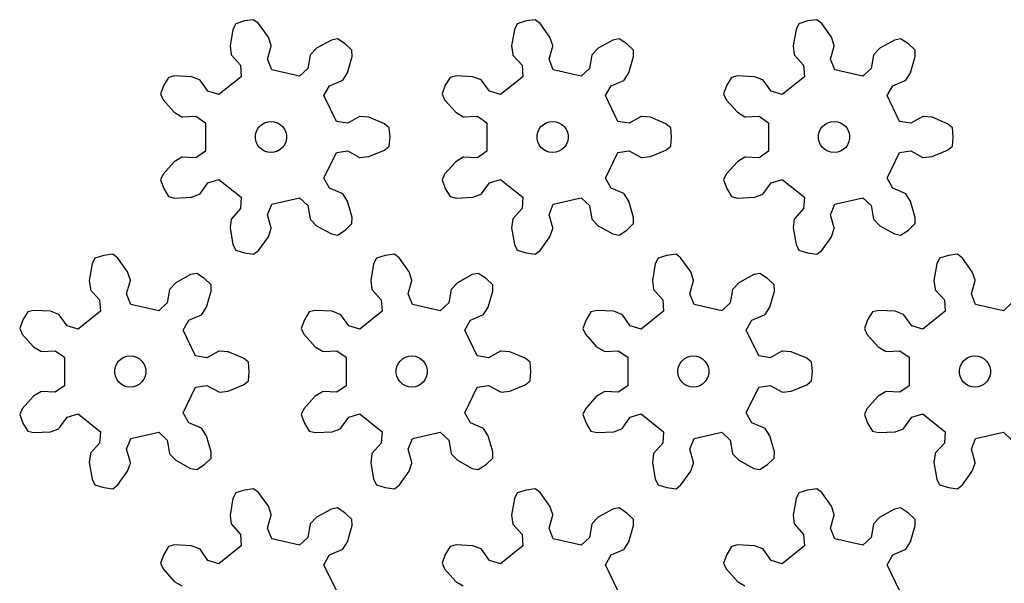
# Model space of a CAD drawing. Extents: x 0 to 212, y 0 to 226.
# Drawn here: x 0 to 94.8, y 171.6 to 225.8 of the extents above; entities that cross this region are included whole.
import ezdxf

# ---------------------------------------------------------------- set-up
doc = ezdxf.new("R2010")
doc.units = 0

msp = doc.modelspace()

# ---------------------------------------------------------------- linework, layer by layer
for p, q in [((21.635, 225.704), (20.789, 225.429)), ((22.515, 225.823), (21.635, 225.704)), ((22.995, 225.456), (22.515, 225.823)), ((48.73, 225.704), (47.885, 225.429)), ((49.611, 225.823), (48.73, 225.704)), ((50.091, 225.456), (49.611, 225.823)), ((75.826, 225.704), (74.981, 225.429)), ((76.707, 225.823), (75.826, 225.704)), ((77.187, 225.456), (76.707, 225.823)), ((20.516, 224.891), (20.241, 223.294)), ((20.789, 225.429), (20.516, 224.891)), ((23.935, 224.138), (22.995, 225.456)), ((47.612, 224.891), (47.337, 223.294)), ((47.885, 225.429), (47.612, 224.891)), ((51.031, 224.138), (50.091, 225.456)), ((74.708, 224.891), (74.433, 223.294)), ((74.981, 225.429), (74.708, 224.891)), ((78.127, 224.138), (77.187, 225.456)), ((24.2, 223.34), (23.935, 224.138)), ((29.996, 223.858), (28.577, 223.078)), ((30.587, 223.98), (29.996, 223.858)), ((31.329, 223.491), (30.587, 223.98)), ((51.295, 223.34), (51.031, 224.138)), ((57.092, 223.858), (55.673, 223.078)), ((57.683, 223.98), (57.092, 223.858)), ((58.425, 223.491), (57.683, 223.98)), ((78.391, 223.34), (78.127, 224.138)), ((84.188, 223.858), (82.768, 223.078)), ((84.779, 223.98), (84.188, 223.858)), ((85.521, 223.491), (84.779, 223.98)), ((20.241, 223.294), (20.349, 222.461)), ((23.842, 222.023), (24.201, 223.28)), ((24.201, 223.28), (24.2, 223.34)), ((28.577, 223.078), (27.993, 222.475)), ((31.972, 222.877), (31.329, 223.491)), ((31.984, 222.273), (31.972, 222.877)), ((47.337, 223.294), (47.445, 222.461)), ((50.938, 222.023), (51.297, 223.28)), ((51.297, 223.28), (51.295, 223.34)), ((55.673, 223.078), (55.088, 222.475)), ((59.067, 222.877), (58.425, 223.491)), ((59.08, 222.273), (59.067, 222.877)), ((74.433, 223.294), (74.541, 222.461)), ((78.033, 222.023), (78.392, 223.28)), ((78.392, 223.28), (78.391, 223.34)), ((82.768, 223.078), (82.184, 222.475)), ((86.163, 222.877), (85.521, 223.491)), ((86.176, 222.273), (86.163, 222.877)), ((20.349, 222.461), (20.374, 222.407)), ((20.374, 222.407), (21.243, 221.43)), ((24.249, 220.996), (23.842, 222.023)), ((27.965, 222.421), (27.744, 221.132)), ((27.993, 222.475), (27.965, 222.421)), ((31.539, 220.716), (31.984, 222.273)), ((47.445, 222.461), (47.47, 222.407)), ((47.47, 222.407), (48.339, 221.43)), ((51.345, 220.996), (50.938, 222.023)), ((55.061, 222.421), (54.839, 221.132)), ((55.088, 222.475), (55.061, 222.421)), ((58.635, 220.716), (59.08, 222.273)), ((74.541, 222.461), (74.565, 222.407)), ((74.565, 222.407), (75.435, 221.43)), ((78.44, 220.996), (78.033, 222.023)), ((82.157, 222.421), (81.935, 221.132)), ((82.184, 222.475), (82.157, 222.421)), ((85.731, 220.716), (86.176, 222.273)), ((21.243, 221.43), (21.322, 220.328)), ((26.931, 220.383), (24.249, 220.996)), ((27.744, 221.132), (26.931, 220.383)), ((48.339, 221.43), (48.418, 220.328)), ((54.027, 220.383), (51.345, 220.996)), ((54.839, 221.132), (54.027, 220.383)), ((75.435, 221.43), (75.514, 220.328)), ((81.123, 220.383), (78.44, 220.996)), ((81.935, 221.132), (81.123, 220.383)), ((14.316, 220.267), (13.86, 219.504)), ((14.902, 220.413), (14.316, 220.267)), ((16.519, 220.326), (14.902, 220.413)), ((17.307, 220.036), (16.519, 220.326)), ((17.355, 219.999), (17.307, 220.036)), ((18.114, 218.934), (17.355, 219.999)), ((21.322, 220.328), (19.171, 218.612)), ((29.828, 219.47), (31.034, 219.973)), ((31.034, 219.973), (31.081, 220.012)), ((31.081, 220.012), (31.539, 220.716)), ((41.412, 220.267), (40.956, 219.504)), ((41.997, 220.413), (41.412, 220.267)), ((43.615, 220.326), (41.997, 220.413)), ((44.403, 220.036), (43.615, 220.326)), ((44.451, 219.999), (44.403, 220.036)), ((45.21, 218.934), (44.451, 219.999)), ((48.418, 220.328), (46.267, 218.612)), ((56.923, 219.47), (58.13, 219.973)), ((58.13, 219.973), (58.176, 220.012)), ((58.176, 220.012), (58.635, 220.716)), ((68.508, 220.267), (68.052, 219.504)), ((69.093, 220.413), (68.508, 220.267)), ((70.711, 220.326), (69.093, 220.413)), ((71.499, 220.036), (70.711, 220.326)), ((71.547, 219.999), (71.499, 220.036)), ((72.306, 218.934), (71.547, 219.999)), ((75.514, 220.328), (73.362, 218.612)), ((84.019, 219.47), (85.226, 219.973)), ((85.226, 219.973), (85.272, 220.012)), ((85.272, 220.012), (85.731, 220.716)), ((13.86, 219.504), (13.548, 218.672)), ((19.171, 218.612), (18.114, 218.934)), ((29.278, 218.512), (29.828, 219.47)), ((40.956, 219.504), (40.644, 218.672)), ((46.267, 218.612), (45.21, 218.934)), ((56.374, 218.512), (56.923, 219.47)), ((68.052, 219.504), (67.739, 218.672)), ((73.362, 218.612), (72.306, 218.934)), ((83.47, 218.512), (84.019, 219.47)), ((13.548, 218.672), (13.798, 218.122)), ((13.798, 218.122), (14.875, 216.912)), ((30.472, 216.033), (29.278, 218.512)), ((40.644, 218.672), (40.894, 218.122)), ((40.894, 218.122), (41.971, 216.912)), ((57.568, 216.033), (56.374, 218.512)), ((67.739, 218.672), (67.99, 218.122)), ((67.99, 218.122), (69.067, 216.912)), ((84.664, 216.033), (83.47, 218.512)), ((14.875, 216.912), (15.593, 216.477)), ((15.593, 216.477), (15.652, 216.462)), ((15.652, 216.462), (16.957, 216.533)), ((16.957, 216.533), (17.868, 215.907)), ((32.71, 216.494), (31.564, 215.865)), ((32.769, 216.507), (32.71, 216.494)), ((33.605, 216.426), (32.769, 216.507)), ((35.1, 215.803), (33.605, 216.426)), ((41.971, 216.912), (42.689, 216.477)), ((42.689, 216.477), (42.748, 216.462)), ((42.748, 216.462), (44.053, 216.533)), ((44.053, 216.533), (44.964, 215.907)), ((59.806, 216.494), (58.66, 215.865)), ((59.865, 216.507), (59.806, 216.494)), ((60.701, 216.426), (59.865, 216.507)), ((62.196, 215.803), (60.701, 216.426)), ((69.067, 216.912), (69.785, 216.477)), ((69.785, 216.477), (69.843, 216.462)), ((69.843, 216.462), (71.149, 216.533)), ((71.149, 216.533), (72.06, 215.907)), ((86.901, 216.494), (85.756, 215.865)), ((86.96, 216.507), (86.901, 216.494)), ((87.796, 216.426), (86.96, 216.507)), ((89.291, 215.803), (87.796, 216.426)), ((17.868, 215.907), (17.868, 213.156)), ((22.758, 214.995), (22.885, 215.282)), ((22.885, 215.282), (23.07, 215.535)), ((23.07, 215.535), (23.303, 215.745)), ((23.303, 215.745), (23.574, 215.902)), ((23.574, 215.902), (23.873, 215.999)), ((23.873, 215.999), (24.184, 216.032)), ((24.184, 216.032), (24.496, 215.999)), ((24.496, 215.999), (24.795, 215.902)), ((24.795, 215.902), (25.066, 215.745)), ((25.066, 215.745), (25.299, 215.535)), ((25.299, 215.535), (25.484, 215.282)), ((25.484, 215.282), (25.611, 214.995)), ((31.564, 215.865), (30.472, 216.033)), ((35.564, 215.417), (35.1, 215.803)), ((35.644, 214.532), (35.564, 215.417)), ((44.964, 215.907), (44.964, 213.156)), ((49.854, 214.995), (49.981, 215.282)), ((49.981, 215.282), (50.166, 215.535)), ((50.166, 215.535), (50.399, 215.745)), ((50.399, 215.745), (50.67, 215.902)), ((50.67, 215.902), (50.968, 215.999)), ((50.968, 215.999), (51.28, 216.032)), ((51.28, 216.032), (51.592, 215.999)), ((51.592, 215.999), (51.89, 215.902)), ((51.89, 215.902), (52.162, 215.745)), ((52.162, 215.745), (52.395, 215.535)), ((52.395, 215.535), (52.579, 215.282)), ((52.579, 215.282), (52.707, 214.995)), ((58.66, 215.865), (57.568, 216.033)), ((62.66, 215.417), (62.196, 215.803)), ((62.739, 214.532), (62.66, 215.417)), ((72.06, 215.907), (72.06, 213.156)), ((76.949, 214.995), (77.077, 215.282)), ((77.077, 215.282), (77.261, 215.535)), ((77.261, 215.535), (77.494, 215.745)), ((77.494, 215.745), (77.766, 215.902)), ((77.766, 215.902), (78.064, 215.999)), ((78.064, 215.999), (78.376, 216.032)), ((78.376, 216.032), (78.688, 215.999)), ((78.688, 215.999), (78.986, 215.902)), ((78.986, 215.902), (79.258, 215.745)), ((79.258, 215.745), (79.491, 215.535)), ((79.491, 215.535), (79.675, 215.282)), ((79.675, 215.282), (79.803, 214.995)), ((85.756, 215.865), (84.664, 216.033)), ((89.756, 215.417), (89.291, 215.803)), ((89.835, 214.532), (89.756, 215.417)), ((22.693, 214.689), (22.758, 214.995)), ((22.693, 214.375), (22.693, 214.689)), ((22.758, 214.068), (22.693, 214.375)), ((25.611, 214.995), (25.676, 214.689)), ((25.676, 214.375), (25.611, 214.068)), ((25.676, 214.689), (25.676, 214.375)), ((35.564, 213.647), (35.644, 214.532)), ((49.788, 214.689), (49.854, 214.995)), ((49.788, 214.375), (49.788, 214.689)), ((49.854, 214.068), (49.788, 214.375)), ((52.707, 214.995), (52.772, 214.689)), ((52.772, 214.375), (52.707, 214.068)), ((52.772, 214.689), (52.772, 214.375)), ((62.66, 213.647), (62.739, 214.532)), ((76.884, 214.689), (76.949, 214.995)), ((76.884, 214.375), (76.884, 214.689)), ((76.949, 214.068), (76.884, 214.375)), ((79.803, 214.995), (79.868, 214.689)), ((79.868, 214.375), (79.803, 214.068)), ((79.868, 214.689), (79.868, 214.375)), ((89.756, 213.647), (89.835, 214.532)), ((22.885, 213.782), (22.758, 214.068)), ((23.07, 213.528), (22.885, 213.782)), ((23.303, 213.318), (23.07, 213.528)), ((23.574, 213.161), (23.303, 213.318)), ((25.066, 213.318), (24.795, 213.161)), ((25.299, 213.528), (25.066, 213.318)), ((25.484, 213.782), (25.299, 213.528)), ((25.611, 214.068), (25.484, 213.782)), ((30.472, 213.031), (31.564, 213.199)), ((31.564, 213.199), (32.71, 212.569)), ((33.605, 212.637), (35.1, 213.26)), ((35.1, 213.26), (35.564, 213.647)), ((49.981, 213.782), (49.854, 214.068)), ((50.166, 213.528), (49.981, 213.782)), ((50.399, 213.318), (50.166, 213.528)), ((50.67, 213.161), (50.399, 213.318)), ((52.162, 213.318), (51.89, 213.161)), ((52.395, 213.528), (52.162, 213.318)), ((52.579, 213.782), (52.395, 213.528)), ((52.707, 214.068), (52.579, 213.782)), ((57.568, 213.031), (58.66, 213.199)), ((58.66, 213.199), (59.806, 212.569)), ((60.701, 212.637), (62.196, 213.26)), ((62.196, 213.26), (62.66, 213.647)), ((77.077, 213.782), (76.949, 214.068)), ((77.261, 213.528), (77.077, 213.782)), ((77.494, 213.318), (77.261, 213.528)), ((77.766, 213.161), (77.494, 213.318)), ((79.258, 213.318), (78.986, 213.161)), ((79.491, 213.528), (79.258, 213.318)), ((79.675, 213.782), (79.491, 213.528)), ((79.803, 214.068), (79.675, 213.782)), ((84.664, 213.031), (85.756, 213.199)), ((85.756, 213.199), (86.901, 212.569)), ((87.796, 212.637), (89.291, 213.26)), ((89.291, 213.26), (89.756, 213.647)), ((15.593, 212.586), (14.875, 212.151)), ((15.652, 212.601), (15.593, 212.586)), ((16.957, 212.531), (15.652, 212.601)), ((17.868, 213.156), (16.957, 212.531)), ((23.873, 213.065), (23.574, 213.161)), ((24.184, 213.032), (23.873, 213.065)), ((24.496, 213.065), (24.184, 213.032)), ((24.795, 213.161), (24.496, 213.065)), ((29.278, 210.552), (30.472, 213.031)), ((32.71, 212.569), (32.769, 212.557)), ((32.769, 212.557), (33.605, 212.637)), ((42.689, 212.586), (41.971, 212.151)), ((42.748, 212.601), (42.689, 212.586)), ((44.053, 212.531), (42.748, 212.601)), ((44.964, 213.156), (44.053, 212.531)), ((50.968, 213.065), (50.67, 213.161)), ((51.28, 213.032), (50.968, 213.065)), ((51.592, 213.065), (51.28, 213.032)), ((51.89, 213.161), (51.592, 213.065)), ((56.374, 210.552), (57.568, 213.031)), ((59.806, 212.569), (59.865, 212.557)), ((59.865, 212.557), (60.701, 212.637)), ((69.785, 212.586), (69.067, 212.151)), ((69.843, 212.601), (69.785, 212.586)), ((71.149, 212.531), (69.843, 212.601)), ((72.06, 213.156), (71.149, 212.531)), ((78.064, 213.065), (77.766, 213.161)), ((78.376, 213.032), (78.064, 213.065)), ((78.688, 213.065), (78.376, 213.032)), ((78.986, 213.161), (78.688, 213.065)), ((83.47, 210.552), (84.664, 213.031)), ((86.901, 212.569), (86.96, 212.557)), ((86.96, 212.557), (87.796, 212.637)), ((14.875, 212.151), (13.798, 210.941)), ((41.971, 212.151), (40.894, 210.941)), ((69.067, 212.151), (67.99, 210.941)), ((13.798, 210.941), (13.548, 210.392)), ((13.548, 210.392), (13.86, 209.56)), ((18.114, 210.129), (19.171, 210.451)), ((19.171, 210.451), (21.322, 208.736)), ((29.828, 209.593), (29.278, 210.552)), ((40.894, 210.941), (40.644, 210.392)), ((40.644, 210.392), (40.956, 209.56)), ((45.21, 210.129), (46.267, 210.451)), ((46.267, 210.451), (48.418, 208.736)), ((56.923, 209.593), (56.374, 210.552)), ((67.99, 210.941), (67.739, 210.392)), ((67.739, 210.392), (68.052, 209.56)), ((72.306, 210.129), (73.362, 210.451)), ((73.362, 210.451), (75.514, 208.736)), ((84.019, 209.593), (83.47, 210.552)), ((13.86, 209.56), (14.316, 208.797)), ((17.355, 209.064), (18.114, 210.129)), ((31.034, 209.09), (29.828, 209.593)), ((40.956, 209.56), (41.412, 208.797)), ((44.451, 209.064), (45.21, 210.129)), ((58.13, 209.09), (56.923, 209.593)), ((68.052, 209.56), (68.508, 208.797)), ((71.547, 209.064), (72.306, 210.129)), ((85.226, 209.09), (84.019, 209.593)), ((14.316, 208.797), (14.902, 208.65)), ((14.902, 208.65), (16.519, 208.737)), ((16.519, 208.737), (17.307, 209.028)), ((17.307, 209.028), (17.355, 209.064)), ((21.322, 208.736), (21.243, 207.634)), ((24.249, 208.068), (26.931, 208.68)), ((26.931, 208.68), (27.744, 207.931)), ((31.081, 209.052), (31.034, 209.09)), ((31.539, 208.348), (31.081, 209.052)), ((41.412, 208.797), (41.997, 208.65)), ((41.997, 208.65), (43.615, 208.737)), ((43.615, 208.737), (44.403, 209.028)), ((44.403, 209.028), (44.451, 209.064)), ((48.418, 208.736), (48.339, 207.634)), ((51.345, 208.068), (54.027, 208.68)), ((54.027, 208.68), (54.839, 207.931)), ((58.176, 209.052), (58.13, 209.09)), ((58.635, 208.348), (58.176, 209.052)), ((68.508, 208.797), (69.093, 208.65)), ((69.093, 208.65), (70.711, 208.737)), ((70.711, 208.737), (71.499, 209.028)), ((71.499, 209.028), (71.547, 209.064)), ((75.514, 208.736), (75.435, 207.634)), ((78.44, 208.068), (81.123, 208.68)), ((81.123, 208.68), (81.935, 207.931)), ((85.272, 209.052), (85.226, 209.09)), ((85.731, 208.348), (85.272, 209.052)), ((21.243, 207.634), (20.374, 206.657)), ((23.842, 207.041), (24.249, 208.068)), ((27.744, 207.931), (27.965, 206.643)), ((31.984, 206.79), (31.539, 208.348)), ((48.339, 207.634), (47.47, 206.657)), ((50.938, 207.041), (51.345, 208.068)), ((54.839, 207.931), (55.061, 206.643)), ((59.08, 206.79), (58.635, 208.348)), ((75.435, 207.634), (74.565, 206.657)), ((78.033, 207.041), (78.44, 208.068)), ((81.935, 207.931), (82.157, 206.643)), ((86.176, 206.79), (85.731, 208.348)), ((20.349, 206.602), (20.241, 205.769)), ((20.374, 206.657), (20.349, 206.602)), ((24.201, 205.783), (23.842, 207.041)), ((27.965, 206.643), (27.993, 206.589)), ((27.993, 206.589), (28.577, 205.985)), ((31.972, 206.187), (31.984, 206.79)), ((47.445, 206.602), (47.337, 205.769)), ((47.47, 206.657), (47.445, 206.602)), ((51.297, 205.783), (50.938, 207.041)), ((55.061, 206.643), (55.088, 206.589)), ((55.088, 206.589), (55.673, 205.985)), ((59.067, 206.187), (59.08, 206.79)), ((74.541, 206.602), (74.433, 205.769)), ((74.565, 206.657), (74.541, 206.602)), ((78.392, 205.783), (78.033, 207.041)), ((82.157, 206.643), (82.184, 206.589)), ((82.184, 206.589), (82.768, 205.985)), ((86.163, 206.187), (86.176, 206.79)), ((20.241, 205.769), (20.516, 204.173)), ((23.935, 204.926), (24.2, 205.723)), ((24.2, 205.723), (24.201, 205.783)), ((28.577, 205.985), (29.996, 205.205)), ((31.329, 205.573), (31.972, 206.187)), ((47.337, 205.769), (47.612, 204.173)), ((51.031, 204.926), (51.295, 205.723)), ((51.295, 205.723), (51.297, 205.783)), ((55.673, 205.985), (57.092, 205.205)), ((58.425, 205.573), (59.067, 206.187)), ((74.433, 205.769), (74.708, 204.173)), ((78.127, 204.926), (78.391, 205.723)), ((78.391, 205.723), (78.392, 205.783)), ((82.768, 205.985), (84.188, 205.205)), ((85.521, 205.573), (86.163, 206.187)), ((22.995, 203.607), (23.935, 204.926)), ((29.996, 205.205), (30.587, 205.083)), ((30.587, 205.083), (31.329, 205.573)), ((50.091, 203.607), (51.031, 204.926)), ((57.092, 205.205), (57.683, 205.083)), ((57.683, 205.083), (58.425, 205.573)), ((77.187, 203.607), (78.127, 204.926)), ((84.188, 205.205), (84.779, 205.083)), ((84.779, 205.083), (85.521, 205.573)), ((20.516, 204.173), (20.789, 203.635)), ((47.612, 204.173), (47.885, 203.635)), ((74.708, 204.173), (74.981, 203.635)), ((7.241, 202.847), (6.968, 202.308)), ((8.087, 203.121), (7.241, 202.847)), ((8.967, 203.241), (8.087, 203.121)), ((9.447, 202.874), (8.967, 203.241)), ((10.387, 201.555), (9.447, 202.874)), ((20.789, 203.635), (21.635, 203.36)), ((21.635, 203.36), (22.515, 203.241)), ((22.515, 203.241), (22.995, 203.607)), ((34.337, 202.847), (34.064, 202.308)), ((35.182, 203.121), (34.337, 202.847)), ((36.063, 203.241), (35.182, 203.121)), ((36.543, 202.874), (36.063, 203.241)), ((37.483, 201.555), (36.543, 202.874)), ((47.885, 203.635), (48.73, 203.36)), ((48.73, 203.36), (49.611, 203.241)), ((49.611, 203.241), (50.091, 203.607)), ((61.433, 202.847), (61.16, 202.308)), ((62.278, 203.121), (61.433, 202.847)), ((63.159, 203.241), (62.278, 203.121)), ((63.639, 202.874), (63.159, 203.241)), ((64.579, 201.555), (63.639, 202.874)), ((74.981, 203.635), (75.826, 203.36)), ((75.826, 203.36), (76.707, 203.241)), ((76.707, 203.241), (77.187, 203.607)), ((88.529, 202.847), (88.256, 202.308)), ((89.374, 203.121), (88.529, 202.847)), ((90.255, 203.241), (89.374, 203.121)), ((90.734, 202.874), (90.255, 203.241)), ((91.675, 201.555), (90.734, 202.874)), ((6.968, 202.308), (6.693, 200.712)), ((34.064, 202.308), (33.789, 200.712)), ((61.16, 202.308), (60.885, 200.712)), ((88.256, 202.308), (87.981, 200.712)), ((10.652, 200.758), (10.387, 201.555)), ((16.448, 201.276), (15.029, 200.496)), ((17.04, 201.398), (16.448, 201.276)), ((17.781, 200.909), (17.04, 201.398)), ((18.424, 200.294), (17.781, 200.909)), ((37.748, 200.758), (37.483, 201.555)), ((43.544, 201.276), (42.125, 200.496)), ((44.135, 201.398), (43.544, 201.276)), ((44.877, 200.909), (44.135, 201.398)), ((45.519, 200.294), (44.877, 200.909)), ((64.843, 200.758), (64.579, 201.555)), ((70.64, 201.276), (69.22, 200.496)), ((71.231, 201.398), (70.64, 201.276)), ((71.973, 200.909), (71.231, 201.398)), ((72.615, 200.294), (71.973, 200.909)), ((91.939, 200.758), (91.675, 201.555)), ((6.693, 200.712), (6.801, 199.879)), ((10.294, 199.441), (10.653, 200.698)), ((10.653, 200.698), (10.652, 200.758)), ((15.029, 200.496), (14.445, 199.892)), ((18.436, 199.691), (18.424, 200.294)), ((33.789, 200.712), (33.897, 199.879)), ((37.39, 199.441), (37.749, 200.698)), ((37.749, 200.698), (37.748, 200.758)), ((42.125, 200.496), (41.541, 199.892)), ((45.532, 199.691), (45.519, 200.294)), ((60.885, 200.712), (60.993, 199.879)), ((64.485, 199.441), (64.845, 200.698)), ((64.845, 200.698), (64.843, 200.758)), ((69.22, 200.496), (68.636, 199.892)), ((72.628, 199.691), (72.615, 200.294)), ((87.981, 200.712), (88.088, 199.879)), ((91.581, 199.441), (91.94, 200.698)), ((91.94, 200.698), (91.939, 200.758)), ((6.801, 199.879), (6.826, 199.824)), ((6.826, 199.824), (7.695, 198.847)), ((10.701, 198.413), (10.294, 199.441)), ((14.418, 199.839), (14.196, 198.55)), ((14.445, 199.892), (14.418, 199.839)), ((17.991, 198.133), (18.436, 199.691)), ((33.897, 199.879), (33.922, 199.824)), ((33.922, 199.824), (34.791, 198.847)), ((37.797, 198.413), (37.39, 199.441)), ((41.513, 199.839), (41.291, 198.55)), ((41.541, 199.892), (41.513, 199.839)), ((45.087, 198.133), (45.532, 199.691)), ((60.993, 199.879), (61.018, 199.824)), ((61.018, 199.824), (61.887, 198.847)), ((64.892, 198.413), (64.485, 199.441)), ((68.609, 199.839), (68.387, 198.55)), ((68.636, 199.892), (68.609, 199.839)), ((72.183, 198.133), (72.628, 199.691)), ((88.088, 199.879), (88.113, 199.824)), ((88.113, 199.824), (88.982, 198.847)), ((91.988, 198.413), (91.581, 199.441)), ((7.695, 198.847), (7.774, 197.745)), ((13.383, 197.801), (10.701, 198.413)), ((14.196, 198.55), (13.383, 197.801)), ((17.533, 197.43), (17.991, 198.133)), ((34.791, 198.847), (34.87, 197.745)), ((40.479, 197.801), (37.797, 198.413)), ((41.291, 198.55), (40.479, 197.801)), ((44.629, 197.43), (45.087, 198.133)), ((61.887, 198.847), (61.966, 197.745)), ((67.575, 197.801), (64.892, 198.413)), ((68.387, 198.55), (67.575, 197.801)), ((71.724, 197.43), (72.183, 198.133)), ((88.982, 198.847), (89.061, 197.745)), ((94.671, 197.801), (91.988, 198.413)), ((95.483, 198.55), (94.671, 197.801)), ((0.768, 197.684), (0.312, 196.921)), ((1.354, 197.831), (0.768, 197.684)), ((2.971, 197.744), (1.354, 197.831)), ((3.759, 197.453), (2.971, 197.744)), ((3.807, 197.417), (3.759, 197.453)), ((4.566, 196.352), (3.807, 197.417)), ((7.774, 197.745), (5.623, 196.03)), ((16.28, 196.888), (17.487, 197.391)), ((17.487, 197.391), (17.533, 197.43)), ((27.864, 197.684), (27.408, 196.921)), ((28.45, 197.831), (27.864, 197.684)), ((30.067, 197.744), (28.45, 197.831)), ((30.855, 197.453), (30.067, 197.744)), ((30.903, 197.417), (30.855, 197.453)), ((31.662, 196.352), (30.903, 197.417)), ((34.87, 197.745), (32.719, 196.03)), ((43.376, 196.888), (44.582, 197.391)), ((44.582, 197.391), (44.629, 197.43)), ((54.96, 197.684), (54.504, 196.921)), ((55.545, 197.831), (54.96, 197.684)), ((57.163, 197.744), (55.545, 197.831)), ((57.951, 197.453), (57.163, 197.744)), ((57.999, 197.417), (57.951, 197.453)), ((58.758, 196.352), (57.999, 197.417)), ((61.966, 197.745), (59.814, 196.03)), ((70.471, 196.888), (71.678, 197.391)), ((71.678, 197.391), (71.724, 197.43)), ((82.055, 197.684), (81.6, 196.921)), ((82.641, 197.831), (82.055, 197.684)), ((84.258, 197.744), (82.641, 197.831)), ((85.047, 197.453), (84.258, 197.744)), ((85.094, 197.417), (85.047, 197.453)), ((85.853, 196.352), (85.094, 197.417)), ((89.061, 197.745), (86.91, 196.03)), ((0.312, 196.921), (0, 196.089)), ((5.623, 196.03), (4.566, 196.352)), ((15.73, 195.929), (16.28, 196.888)), ((27.408, 196.921), (27.096, 196.089)), ((32.719, 196.03), (31.662, 196.352)), ((42.826, 195.929), (43.376, 196.888)), ((54.504, 196.921), (54.192, 196.089)), ((59.814, 196.03), (58.758, 196.352)), ((69.922, 195.929), (70.471, 196.888)), ((81.6, 196.921), (81.287, 196.089)), ((86.91, 196.03), (85.853, 196.352)), ((0, 196.089), (0.251, 195.54)), ((0.251, 195.54), (1.327, 194.33)), ((16.924, 193.45), (15.73, 195.929)), ((27.096, 196.089), (27.346, 195.54)), ((27.346, 195.54), (28.423, 194.33)), ((44.02, 193.45), (42.826, 195.929)), ((54.192, 196.089), (54.442, 195.54)), ((54.442, 195.54), (55.519, 194.33)), ((71.116, 193.45), (69.922, 195.929)), ((81.287, 196.089), (81.538, 195.54)), ((81.538, 195.54), (82.614, 194.33)), ((1.327, 194.33), (2.046, 193.895)), ((28.423, 194.33), (29.141, 193.895)), ((55.519, 194.33), (56.237, 193.895)), ((82.614, 194.33), (83.333, 193.895)), ((2.046, 193.895), (2.104, 193.88)), ((2.104, 193.88), (3.41, 193.951)), ((3.41, 193.951), (4.32, 193.325)), ((4.32, 193.325), (4.32, 190.574)), ((9.755, 193.163), (10.027, 193.32)), ((10.027, 193.32), (10.325, 193.417)), ((10.325, 193.417), (10.637, 193.449)), ((10.637, 193.449), (10.948, 193.417)), ((10.948, 193.417), (11.247, 193.32)), ((11.247, 193.32), (11.518, 193.163)), ((18.016, 193.282), (16.924, 193.45)), ((19.162, 193.912), (18.016, 193.282)), ((19.221, 193.924), (19.162, 193.912)), ((20.057, 193.844), (19.221, 193.924)), ((21.552, 193.221), (20.057, 193.844)), ((29.141, 193.895), (29.2, 193.88)), ((29.2, 193.88), (30.505, 193.951)), ((30.505, 193.951), (31.416, 193.325)), ((31.416, 193.325), (31.416, 190.574)), ((36.851, 193.163), (37.122, 193.32)), ((37.122, 193.32), (37.421, 193.417)), ((37.421, 193.417), (37.732, 193.449)), ((37.732, 193.449), (38.044, 193.417)), ((38.044, 193.417), (38.342, 193.32)), ((38.342, 193.32), (38.614, 193.163)), ((45.112, 193.282), (44.02, 193.45)), ((46.258, 193.912), (45.112, 193.282)), ((46.317, 193.924), (46.258, 193.912)), ((47.153, 193.844), (46.317, 193.924)), ((48.648, 193.221), (47.153, 193.844)), ((56.237, 193.895), (56.296, 193.88)), ((56.296, 193.88), (57.601, 193.951)), ((57.601, 193.951), (58.512, 193.325)), ((58.512, 193.325), (58.512, 190.574)), ((63.946, 193.163), (64.218, 193.32)), ((64.218, 193.32), (64.516, 193.417)), ((64.516, 193.417), (64.828, 193.449)), ((64.828, 193.449), (65.14, 193.417)), ((65.14, 193.417), (65.438, 193.32)), ((65.438, 193.32), (65.71, 193.163)), ((72.208, 193.282), (71.116, 193.45)), ((73.353, 193.912), (72.208, 193.282)), ((73.412, 193.924), (73.353, 193.912)), ((74.249, 193.844), (73.412, 193.924)), ((75.744, 193.221), (74.249, 193.844)), ((83.333, 193.895), (83.391, 193.88)), ((83.391, 193.88), (84.697, 193.951)), ((84.697, 193.951), (85.608, 193.325)), ((85.608, 193.325), (85.608, 190.574)), ((91.042, 193.163), (91.314, 193.32)), ((91.314, 193.32), (91.612, 193.417)), ((91.612, 193.417), (91.924, 193.449)), ((91.924, 193.449), (92.236, 193.417)), ((92.236, 193.417), (92.534, 193.32)), ((92.534, 193.32), (92.806, 193.163)), ((9.145, 192.106), (9.21, 192.413)), ((9.21, 192.413), (9.338, 192.699)), ((9.338, 192.699), (9.522, 192.953)), ((9.522, 192.953), (9.755, 193.163)), ((11.518, 193.163), (11.751, 192.953)), ((11.751, 192.953), (11.936, 192.699)), ((11.936, 192.699), (12.063, 192.413)), ((12.063, 192.413), (12.128, 192.106)), ((22.016, 192.835), (21.552, 193.221)), ((22.096, 191.949), (22.016, 192.835)), ((36.241, 192.106), (36.306, 192.413)), ((36.306, 192.413), (36.433, 192.699)), ((36.433, 192.699), (36.618, 192.953)), ((36.618, 192.953), (36.851, 193.163)), ((38.614, 193.163), (38.847, 192.953)), ((38.847, 192.953), (39.031, 192.699)), ((39.031, 192.699), (39.159, 192.413)), ((39.159, 192.413), (39.224, 192.106)), ((49.112, 192.835), (48.648, 193.221)), ((49.192, 191.949), (49.112, 192.835)), ((63.336, 192.106), (63.402, 192.413)), ((63.402, 192.413), (63.529, 192.699)), ((63.529, 192.699), (63.713, 192.953)), ((63.713, 192.953), (63.946, 193.163)), ((65.71, 193.163), (65.943, 192.953)), ((65.943, 192.953), (66.127, 192.699)), ((66.127, 192.699), (66.255, 192.413)), ((66.255, 192.413), (66.32, 192.106)), ((76.208, 192.835), (75.744, 193.221)), ((76.287, 191.949), (76.208, 192.835)), ((90.432, 192.106), (90.497, 192.413)), ((90.497, 192.413), (90.625, 192.699)), ((90.625, 192.699), (90.809, 192.953)), ((90.809, 192.953), (91.042, 193.163)), ((92.806, 193.163), (93.039, 192.953)), ((93.039, 192.953), (93.223, 192.699)), ((93.223, 192.699), (93.351, 192.413)), ((93.351, 192.413), (93.416, 192.106)), ((9.145, 191.793), (9.145, 192.106)), ((9.21, 191.486), (9.145, 191.793)), ((9.338, 191.199), (9.21, 191.486)), ((12.063, 191.486), (11.936, 191.199)), ((12.128, 191.793), (12.063, 191.486)), ((12.128, 192.106), (12.128, 191.793)), ((22.016, 191.064), (22.096, 191.949)), ((36.241, 191.793), (36.241, 192.106)), ((36.306, 191.486), (36.241, 191.793)), ((36.433, 191.199), (36.306, 191.486)), ((39.159, 191.486), (39.031, 191.199)), ((39.224, 191.793), (39.159, 191.486)), ((39.224, 192.106), (39.224, 191.793)), ((49.112, 191.064), (49.192, 191.949)), ((63.336, 191.793), (63.336, 192.106)), ((63.402, 191.486), (63.336, 191.793)), ((63.529, 191.199), (63.402, 191.486)), ((66.255, 191.486), (66.127, 191.199)), ((66.32, 191.793), (66.255, 191.486)), ((66.32, 192.106), (66.32, 191.793)), ((76.208, 191.064), (76.287, 191.949)), ((90.432, 191.793), (90.432, 192.106)), ((90.497, 191.486), (90.432, 191.793)), ((90.625, 191.199), (90.497, 191.486)), ((93.351, 191.486), (93.223, 191.199)), ((93.416, 191.793), (93.351, 191.486)), ((93.416, 192.106), (93.416, 191.793)), ((4.32, 190.574), (3.41, 189.948)), ((9.522, 190.946), (9.338, 191.199)), ((9.755, 190.736), (9.522, 190.946)), ((10.027, 190.579), (9.755, 190.736)), ((10.325, 190.482), (10.027, 190.579)), ((10.637, 190.449), (10.325, 190.482)), ((10.948, 190.482), (10.637, 190.449)), ((11.247, 190.579), (10.948, 190.482)), ((11.518, 190.736), (11.247, 190.579)), ((11.751, 190.946), (11.518, 190.736)), ((11.936, 191.199), (11.751, 190.946)), ((16.924, 190.448), (18.016, 190.617)), ((18.016, 190.617), (19.162, 189.987)), ((20.057, 190.055), (21.552, 190.678)), ((21.552, 190.678), (22.016, 191.064)), ((31.416, 190.574), (30.505, 189.948)), ((36.618, 190.946), (36.433, 191.199)), ((36.851, 190.736), (36.618, 190.946)), ((37.122, 190.579), (36.851, 190.736)), ((37.421, 190.482), (37.122, 190.579)), ((37.732, 190.449), (37.421, 190.482)), ((38.044, 190.482), (37.732, 190.449)), ((38.342, 190.579), (38.044, 190.482)), ((38.614, 190.736), (38.342, 190.579)), ((38.847, 190.946), (38.614, 190.736)), ((39.031, 191.199), (38.847, 190.946)), ((44.02, 190.448), (45.112, 190.617)), ((45.112, 190.617), (46.258, 189.987)), ((47.153, 190.055), (48.648, 190.678)), ((48.648, 190.678), (49.112, 191.064)), ((58.512, 190.574), (57.601, 189.948)), ((63.713, 190.946), (63.529, 191.199)), ((63.946, 190.736), (63.713, 190.946)), ((64.218, 190.579), (63.946, 190.736)), ((64.516, 190.482), (64.218, 190.579)), ((64.828, 190.449), (64.516, 190.482)), ((65.14, 190.482), (64.828, 190.449)), ((65.438, 190.579), (65.14, 190.482)), ((65.71, 190.736), (65.438, 190.579)), ((65.943, 190.946), (65.71, 190.736)), ((66.127, 191.199), (65.943, 190.946)), ((71.116, 190.448), (72.208, 190.617)), ((72.208, 190.617), (73.353, 189.987)), ((74.249, 190.055), (75.744, 190.678)), ((75.744, 190.678), (76.208, 191.064)), ((85.608, 190.574), (84.697, 189.948)), ((90.809, 190.946), (90.625, 191.199)), ((91.042, 190.736), (90.809, 190.946)), ((91.314, 190.579), (91.042, 190.736)), ((91.612, 190.482), (91.314, 190.579)), ((91.924, 190.449), (91.612, 190.482)), ((92.236, 190.482), (91.924, 190.449)), ((92.534, 190.579), (92.236, 190.482)), ((92.806, 190.736), (92.534, 190.579)), ((93.039, 190.946), (92.806, 190.736)), ((93.223, 191.199), (93.039, 190.946)), ((1.327, 189.569), (0.251, 188.359)), ((2.046, 190.004), (1.327, 189.569)), ((2.104, 190.019), (2.046, 190.004)), ((3.41, 189.948), (2.104, 190.019)), ((15.73, 187.969), (16.924, 190.448)), ((19.162, 189.987), (19.221, 189.975)), ((19.221, 189.975), (20.057, 190.055)), ((28.423, 189.569), (27.346, 188.359)), ((29.141, 190.004), (28.423, 189.569)), ((29.2, 190.019), (29.141, 190.004)), ((30.505, 189.948), (29.2, 190.019)), ((42.826, 187.969), (44.02, 190.448)), ((46.258, 189.987), (46.317, 189.975)), ((46.317, 189.975), (47.153, 190.055)), ((55.519, 189.569), (54.442, 188.359)), ((56.237, 190.004), (55.519, 189.569)), ((56.296, 190.019), (56.237, 190.004)), ((57.601, 189.948), (56.296, 190.019)), ((69.922, 187.969), (71.116, 190.448)), ((73.353, 189.987), (73.412, 189.975)), ((73.412, 189.975), (74.249, 190.055)), ((82.614, 189.569), (81.538, 188.359)), ((83.333, 190.004), (82.614, 189.569)), ((83.391, 190.019), (83.333, 190.004)), ((84.697, 189.948), (83.391, 190.019)), ((0.251, 188.359), (0, 187.81)), ((0, 187.81), (0.312, 186.978)), ((4.566, 187.547), (5.623, 187.869)), ((5.623, 187.869), (7.774, 186.154)), ((16.28, 187.011), (15.73, 187.969)), ((27.346, 188.359), (27.096, 187.81)), ((27.096, 187.81), (27.408, 186.978)), ((31.662, 187.547), (32.719, 187.869)), ((32.719, 187.869), (34.87, 186.154)), ((43.376, 187.011), (42.826, 187.969)), ((54.442, 188.359), (54.192, 187.81)), ((54.192, 187.81), (54.504, 186.978)), ((58.758, 187.547), (59.814, 187.869)), ((59.814, 187.869), (61.966, 186.154)), ((70.471, 187.011), (69.922, 187.969)), ((81.538, 188.359), (81.287, 187.81)), ((81.287, 187.81), (81.6, 186.978)), ((85.853, 187.547), (86.91, 187.869)), ((86.91, 187.869), (89.061, 186.154)), ((0.312, 186.978), (0.768, 186.215)), ((3.807, 186.482), (4.566, 187.547)), ((17.487, 186.508), (16.28, 187.011)), ((27.408, 186.978), (27.864, 186.215)), ((30.903, 186.482), (31.662, 187.547)), ((44.582, 186.508), (43.376, 187.011)), ((54.504, 186.978), (54.96, 186.215)), ((57.999, 186.482), (58.758, 187.547)), ((71.678, 186.508), (70.471, 187.011)), ((81.6, 186.978), (82.055, 186.215)), ((85.094, 186.482), (85.853, 187.547)), ((0.768, 186.215), (1.354, 186.068)), ((1.354, 186.068), (2.971, 186.155)), ((2.971, 186.155), (3.759, 186.446)), ((3.759, 186.446), (3.807, 186.482)), ((7.774, 186.154), (7.695, 185.051)), ((10.701, 185.486), (13.383, 186.098)), ((13.383, 186.098), (14.196, 185.349)), ((17.533, 186.469), (17.487, 186.508)), ((17.991, 185.766), (17.533, 186.469)), ((18.436, 184.208), (17.991, 185.766)), ((27.864, 186.215), (28.45, 186.068)), ((28.45, 186.068), (30.067, 186.155)), ((30.067, 186.155), (30.855, 186.446)), ((30.855, 186.446), (30.903, 186.482)), ((34.87, 186.154), (34.791, 185.051)), ((37.797, 185.486), (40.479, 186.098)), ((40.479, 186.098), (41.291, 185.349)), ((44.629, 186.469), (44.582, 186.508)), ((45.087, 185.766), (44.629, 186.469)), ((45.532, 184.208), (45.087, 185.766)), ((54.96, 186.215), (55.545, 186.068)), ((55.545, 186.068), (57.163, 186.155)), ((57.163, 186.155), (57.951, 186.446)), ((57.951, 186.446), (57.999, 186.482)), ((61.966, 186.154), (61.887, 185.051)), ((64.892, 185.486), (67.575, 186.098)), ((67.575, 186.098), (68.387, 185.349)), ((71.724, 186.469), (71.678, 186.508)), ((72.183, 185.766), (71.724, 186.469)), ((72.628, 184.208), (72.183, 185.766)), ((82.055, 186.215), (82.641, 186.068)), ((82.641, 186.068), (84.258, 186.155)), ((84.258, 186.155), (85.047, 186.446)), ((85.047, 186.446), (85.094, 186.482)), ((89.061, 186.154), (88.982, 185.051)), ((91.988, 185.486), (94.671, 186.098)), ((94.671, 186.098), (95.483, 185.349)), ((7.695, 185.051), (6.826, 184.075)), ((10.294, 184.458), (10.701, 185.486)), ((14.196, 185.349), (14.418, 184.06)), ((34.791, 185.051), (33.922, 184.075)), ((37.39, 184.458), (37.797, 185.486)), ((41.291, 185.349), (41.513, 184.06)), ((61.887, 185.051), (61.018, 184.075)), ((64.485, 184.458), (64.892, 185.486)), ((68.387, 185.349), (68.609, 184.06)), ((88.982, 185.051), (88.113, 184.075)), ((91.581, 184.458), (91.988, 185.486)), ((6.801, 184.02), (6.693, 183.187)), ((6.826, 184.075), (6.801, 184.02)), ((10.653, 183.201), (10.294, 184.458)), ((14.418, 184.06), (14.445, 184.007)), ((14.445, 184.007), (15.029, 183.403)), ((18.424, 183.604), (18.436, 184.208)), ((33.897, 184.02), (33.789, 183.187)), ((33.922, 184.075), (33.897, 184.02)), ((37.749, 183.201), (37.39, 184.458)), ((41.513, 184.06), (41.541, 184.007)), ((41.541, 184.007), (42.125, 183.403)), ((45.519, 183.604), (45.532, 184.208)), ((60.993, 184.02), (60.885, 183.187)), ((61.018, 184.075), (60.993, 184.02)), ((64.845, 183.201), (64.485, 184.458)), ((68.609, 184.06), (68.636, 184.007)), ((68.636, 184.007), (69.22, 183.403)), ((72.615, 183.604), (72.628, 184.208)), ((88.088, 184.02), (87.981, 183.187)), ((88.113, 184.075), (88.088, 184.02)), ((91.94, 183.201), (91.581, 184.458)), ((6.693, 183.187), (6.968, 181.591)), ((10.387, 182.344), (10.652, 183.141)), ((10.652, 183.141), (10.653, 183.201)), ((15.029, 183.403), (16.448, 182.623)), ((17.04, 182.501), (17.781, 182.99)), ((17.781, 182.99), (18.424, 183.604)), ((33.789, 183.187), (34.064, 181.591)), ((37.483, 182.344), (37.748, 183.141)), ((37.748, 183.141), (37.749, 183.201)), ((42.125, 183.403), (43.544, 182.623)), ((44.135, 182.501), (44.877, 182.99)), ((44.877, 182.99), (45.519, 183.604)), ((60.885, 183.187), (61.16, 181.591)), ((64.579, 182.344), (64.843, 183.141)), ((64.843, 183.141), (64.845, 183.201)), ((69.22, 183.403), (70.64, 182.623)), ((71.231, 182.501), (71.973, 182.99)), ((71.973, 182.99), (72.615, 183.604)), ((87.981, 183.187), (88.256, 181.591)), ((91.675, 182.344), (91.939, 183.141)), ((91.939, 183.141), (91.94, 183.201)), ((9.447, 181.025), (10.387, 182.344)), ((16.448, 182.623), (17.04, 182.501)), ((36.543, 181.025), (37.483, 182.344)), ((43.544, 182.623), (44.135, 182.501)), ((63.639, 181.025), (64.579, 182.344)), ((70.64, 182.623), (71.231, 182.501)), ((90.734, 181.025), (91.675, 182.344)), ((6.968, 181.591), (7.241, 181.052)), ((7.241, 181.052), (8.087, 180.778)), ((8.967, 180.658), (9.447, 181.025)), ((34.064, 181.591), (34.337, 181.052)), ((34.337, 181.052), (35.182, 180.778)), ((36.063, 180.658), (36.543, 181.025)), ((61.16, 181.591), (61.433, 181.052)), ((61.433, 181.052), (62.278, 180.778)), ((63.159, 180.658), (63.639, 181.025)), ((88.256, 181.591), (88.529, 181.052)), ((88.529, 181.052), (89.374, 180.778)), ((90.255, 180.658), (90.734, 181.025)), ((8.087, 180.778), (8.967, 180.658)), ((20.789, 180.264), (20.516, 179.726)), ((21.635, 180.539), (20.789, 180.264)), ((22.515, 180.658), (21.635, 180.539)), ((22.995, 180.292), (22.515, 180.658)), ((23.935, 178.973), (22.995, 180.292)), ((35.182, 180.778), (36.063, 180.658)), ((47.885, 180.264), (47.612, 179.726)), ((48.73, 180.539), (47.885, 180.264)), ((49.611, 180.658), (48.73, 180.539)), ((50.091, 180.292), (49.611, 180.658)), ((51.031, 178.973), (50.091, 180.292)), ((62.278, 180.778), (63.159, 180.658)), ((74.981, 180.264), (74.708, 179.726)), ((75.826, 180.539), (74.981, 180.264)), ((76.707, 180.658), (75.826, 180.539)), ((77.187, 180.292), (76.707, 180.658)), ((78.127, 178.973), (77.187, 180.292)), ((89.374, 180.778), (90.255, 180.658)), ((20.516, 179.726), (20.241, 178.13)), ((47.612, 179.726), (47.337, 178.13)), ((74.708, 179.726), (74.433, 178.13)), ((24.2, 178.176), (23.935, 178.973)), ((24.201, 178.116), (24.2, 178.176)), ((29.996, 178.694), (28.577, 177.914)), ((30.587, 178.816), (29.996, 178.694)), ((31.329, 178.326), (30.587, 178.816)), ((31.972, 177.712), (31.329, 178.326)), ((51.295, 178.176), (51.031, 178.973)), ((51.297, 178.116), (51.295, 178.176)), ((57.092, 178.694), (55.673, 177.914)), ((57.683, 178.816), (57.092, 178.694)), ((58.425, 178.326), (57.683, 178.816)), ((59.067, 177.712), (58.425, 178.326)), ((78.391, 178.176), (78.127, 178.973)), ((78.392, 178.116), (78.391, 178.176)), ((84.188, 178.694), (82.768, 177.914)), ((84.779, 178.816), (84.188, 178.694)), ((85.521, 178.326), (84.779, 178.816)), ((86.163, 177.712), (85.521, 178.326)), ((20.241, 178.13), (20.349, 177.297)), ((20.349, 177.297), (20.374, 177.242)), ((20.374, 177.242), (21.243, 176.265)), ((23.842, 176.858), (24.201, 178.116)), ((27.965, 177.256), (27.744, 175.968)), ((27.993, 177.31), (27.965, 177.256)), ((28.577, 177.914), (27.993, 177.31)), ((31.984, 177.109), (31.972, 177.712)), ((47.337, 178.13), (47.445, 177.297)), ((47.445, 177.297), (47.47, 177.242)), ((47.47, 177.242), (48.339, 176.265)), ((50.938, 176.858), (51.297, 178.116)), ((55.061, 177.256), (54.839, 175.968)), ((55.088, 177.31), (55.061, 177.256)), ((55.673, 177.914), (55.088, 177.31)), ((59.08, 177.109), (59.067, 177.712)), ((74.433, 178.13), (74.541, 177.297)), ((74.541, 177.297), (74.565, 177.242)), ((74.565, 177.242), (75.435, 176.265)), ((78.033, 176.858), (78.392, 178.116)), ((82.157, 177.256), (81.935, 175.968)), ((82.184, 177.31), (82.157, 177.256)), ((82.768, 177.914), (82.184, 177.31)), ((86.176, 177.109), (86.163, 177.712)), ((21.243, 176.265), (21.322, 175.163)), ((24.249, 175.831), (23.842, 176.858)), ((31.539, 175.551), (31.984, 177.109)), ((48.339, 176.265), (48.418, 175.163)), ((51.345, 175.831), (50.938, 176.858)), ((58.635, 175.551), (59.08, 177.109)), ((75.435, 176.265), (75.514, 175.163)), ((78.44, 175.831), (78.033, 176.858)), ((85.731, 175.551), (86.176, 177.109)), ((26.931, 175.219), (24.249, 175.831)), ((27.744, 175.968), (26.931, 175.219)), ((31.081, 174.847), (31.539, 175.551)), ((54.027, 175.219), (51.345, 175.831)), ((54.839, 175.968), (54.027, 175.219)), ((58.176, 174.847), (58.635, 175.551)), ((81.123, 175.219), (78.44, 175.831)), ((81.935, 175.968), (81.123, 175.219)), ((85.272, 174.847), (85.731, 175.551)), ((14.316, 175.102), (13.86, 174.339)), ((14.902, 175.249), (14.316, 175.102)), ((16.519, 175.161), (14.902, 175.249)), ((17.307, 174.871), (16.519, 175.161)), ((17.355, 174.835), (17.307, 174.871)), ((18.114, 173.77), (17.355, 174.835)), ((21.322, 175.163), (19.171, 173.448)), ((29.828, 174.306), (31.034, 174.809)), ((31.034, 174.809), (31.081, 174.847)), ((41.412, 175.102), (40.956, 174.339)), ((41.997, 175.249), (41.412, 175.102)), ((43.615, 175.161), (41.997, 175.249)), ((44.403, 174.871), (43.615, 175.161)), ((44.451, 174.835), (44.403, 174.871)), ((45.21, 173.77), (44.451, 174.835)), ((48.418, 175.163), (46.267, 173.448)), ((56.923, 174.306), (58.13, 174.809)), ((58.13, 174.809), (58.176, 174.847)), ((68.508, 175.102), (68.052, 174.339)), ((69.093, 175.249), (68.508, 175.102)), ((70.711, 175.161), (69.093, 175.249)), ((71.499, 174.871), (70.711, 175.161)), ((71.547, 174.835), (71.499, 174.871)), ((72.306, 173.77), (71.547, 174.835)), ((75.514, 175.163), (73.362, 173.448)), ((84.019, 174.306), (85.226, 174.809)), ((85.226, 174.809), (85.272, 174.847)), ((13.86, 174.339), (13.548, 173.507)), ((13.548, 173.507), (13.798, 172.958)), ((19.171, 173.448), (18.114, 173.77)), ((29.278, 173.347), (29.828, 174.306)), ((40.956, 174.339), (40.644, 173.507)), ((40.644, 173.507), (40.894, 172.958)), ((46.267, 173.448), (45.21, 173.77)), ((56.374, 173.347), (56.923, 174.306)), ((68.052, 174.339), (67.739, 173.507)), ((67.739, 173.507), (67.99, 172.958)), ((73.362, 173.448), (72.306, 173.77)), ((83.47, 173.347), (84.019, 174.306)), ((13.798, 172.958), (14.875, 171.748)), ((30.472, 170.868), (29.278, 173.347)), ((40.894, 172.958), (41.971, 171.748)), ((57.568, 170.868), (56.374, 173.347)), ((67.99, 172.958), (69.067, 171.748)), ((84.664, 170.868), (83.47, 173.347)), ((14.875, 171.748), (15.593, 171.312)), ((41.971, 171.748), (42.689, 171.312)), ((69.067, 171.748), (69.785, 171.312))]:
    msp.add_line(p, q)

doc.saveas('drawing.dxf')
